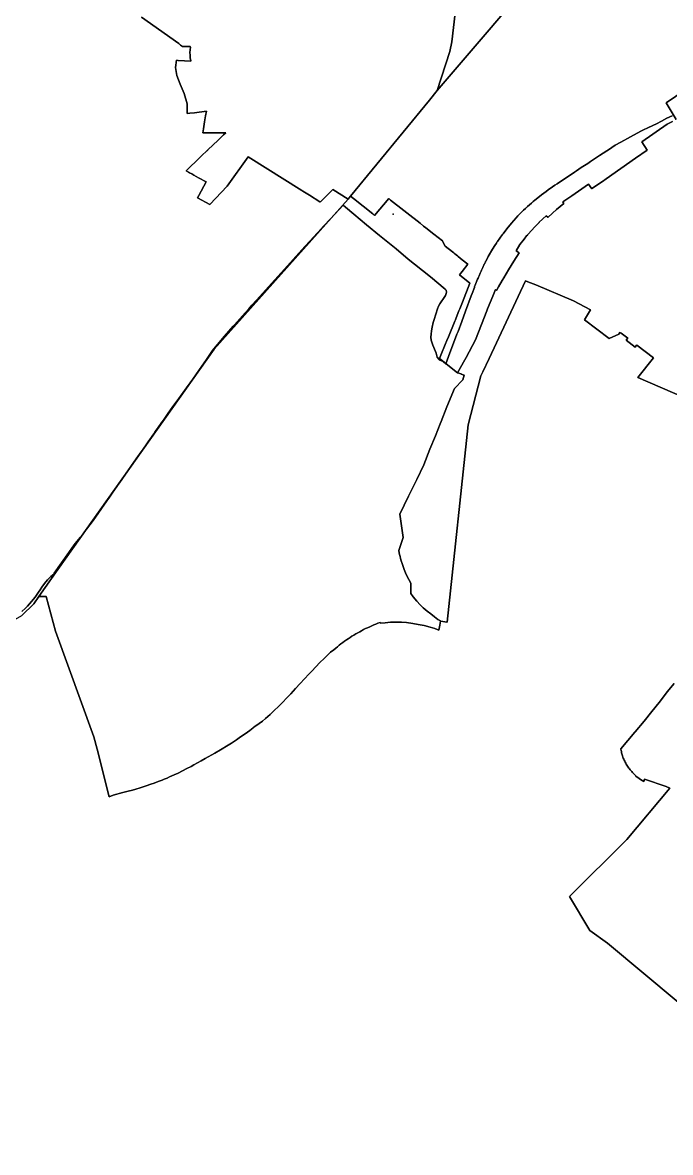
# Model space of a CAD drawing. Header units: inches. Extents: x 11258954 to 11313122, y 3645444 to 3695200.
# Drawn here: x 11283405 to 11289687, y 3655818 to 3666775 of the extents above; entities that cross this region are included whole.
import ezdxf

# ---------------------------------------------------------------- set-up
doc = ezdxf.new("R2010")
doc.units = ezdxf.units.IN
doc.header["$MEASUREMENT"] = 0
for name, color, linetype in [('SchoolBoardDistrict', 253, 'Continuous'), ('SchoolLocation_Other', 252, 'Continuous'), ('SchoolZone_Elementary', 251, 'Continuous'), ('SchoolZone_High', 63, 'Continuous'), ('SchoolZone_Middle', 154, 'Continuous')]:
    doc.layers.add(name, color=color, linetype=linetype)

msp = doc.modelspace()

# ---------------------------------------------------------------- linework, layer by layer
at = {"layer": 'SchoolBoardDistrict'}
for points in [[(11283397.3775, 3661064.721), (11283432.04, 3661096.639), (11283452.08, 3661117.028), (11283471.048, 3661138.4175), (11283490.016, 3661159.807), (11283525.71, 3661204.474), (11283559.067, 3661250.913), (11283574.5335, 3661274.9565), (11283590, 3661299), (11283618.061, 3661335.079), (11283647.739, 3661369.84), (11283678.973, 3661403.211), (11283706.521, 3661425.774), (11283711.696, 3661435.121), (11283781.1965, 3661534.51), (11283797.182, 3661557.3695), (11283820, 3661590), (11283838, 3661614), (11283859, 3661645.25), (11283882, 3661677.75), (11283897, 3661700), (11283904, 3661709.25), (11283916, 3661724.25), (11283931, 3661742.5), (11283966, 3661784), (11283974.5, 3661795.125), (11284022.0035, 3661858.4975), (11284023.43, 3661860.4085), (11284024.8435, 3661862.3255), (11284088, 3661947.9995), (11284222, 3662137.125), (11284240, 3662162.75), (11284273, 3662211), (11284326, 3662286.75), (11284335.5, 3662300.125), (11284345, 3662313.5), (11284455, 3662471.25), (11284485, 3662514), (11284506, 3662544), (11284537, 3662588.75), (11284572.5, 3662638.875), (11284608, 3662689), (11284623, 3662710.75), (11284675.993, 3662786.9755), (11284692, 3662810), (11284713.287, 3662840.0725), (11284755, 3662899), (11284770, 3662920.75), (11284811, 3662978), (11284862, 3663050.75), (11284919.248, 3663130.008), (11284994, 3663233.5), (11285054.524, 3663317.8525), (11285115.0485, 3663402.2055), (11285121, 3663410.5), (11285180.421, 3663498.0615), (11285239.842, 3663585.623), (11285244, 3663591.75), (11285363.875, 3663733.179), (11285447, 3663831.25), (11285459.107, 3663844.6035), (11285563.0585, 3663959.256), (11285600, 3664000), (11285628, 3664034.5), (11285672.923, 3664083.743), (11285732.0195, 3664148.485), (11285735, 3664151.75), (11285790.1425, 3664213.0325), (11285973.511, 3664416.8195), (11286082.5235, 3664537.9705), (11286083.003, 3664538.4975), (11286146.512, 3664608.377), (11286228.3965, 3664698.474), (11286260.8165, 3664734.1455), (11286270, 3664744.25), (11286323.0665, 3664800.457), (11286392.027, 3664873.499), (11286515, 3665003.75), (11286537.237, 3664986.3025), (11286618.2375, 3664918.206), (11286741, 3664815), (11286867.3645, 3664711.4205), (11287028, 3664579.75), (11287143, 3664482.5), (11287205.716, 3664432.2835), (11287360, 3664308.75), (11287504.291, 3664190.272), (11287512.348, 3664179.751), (11287514.812, 3664161.838), (11287512.916, 3664148.19), (11287506.092, 3664130.276), (11287485.714, 3664099.852), (11287463.251, 3664067.911), (11287450.551, 3664047.628), (11287437.566, 3664024.88), (11287427.86, 3664000), (11287411.596, 3663946.213), (11287396.905, 3663895.79), (11287387.617, 3663865.271), (11287383.8085, 3663851.8855), (11287380, 3663838.5), (11287377.854, 3663822.146), (11287371.927, 3663787.323), (11287366, 3663752.5), (11287363, 3663726), (11287367, 3663695.25), (11287382, 3663647.5), (11287408.0025, 3663584.9315), (11287414, 3663570.5), (11287421.8175, 3663544.605), (11287426, 3663530.75), (11287443.723, 3663506.627), (11287444, 3663506.25), (11287482, 3663487.75), (11287509.9515, 3663467.231), (11287549.543, 3663572.0215), (11287565.8, 3663615.05), (11287617.1, 3663753.8), (11287627.382, 3663781.103), (11287662.95, 3663875.55), (11287699.9705, 3663975.571), (11287754.599, 3664123.896), (11287763.1, 3664147.8), (11287785.85, 3664207.2), (11287788.9, 3664214.95), (11287791.95, 3664222.65), (11287795, 3664230.4), (11287798.05, 3664238.1), (11287801.15, 3664245.85), (11287804.2, 3664253.55), (11287807.65, 3664262.1), (11287811.05, 3664270.65), (11287814.5, 3664279.3), (11287816.25, 3664283.575), (11287818, 3664287.85), (11287821.5, 3664296.35), (11287825, 3664304.9), (11287828.35, 3664312.85), (11287831.65, 3664320.7), (11287835.05, 3664328.6), (11287838.45, 3664336.5), (11287841.85, 3664344.4), (11287845.3, 3664352.3), (11287848.35, 3664359.2), (11287851.4, 3664366.15), (11287854.45, 3664373.1), (11287857.55, 3664380.05), (11287860.65, 3664386.95), (11287863.85, 3664393.85), (11287867.4, 3664401.5), (11287871.05, 3664409.1), (11287874.7, 3664416.7), (11287878.45, 3664424.3), (11287882.15, 3664431.85), (11287886, 3664439.4), (11287888.3, 3664443.85), (11287890.6, 3664448.3), (11287892.95, 3664452.7), (11287895.35, 3664457.15), (11287897.65, 3664461.55), (11287900, 3664466), (11287921.15, 3664506.6), (11287962.45, 3664578.7), (11287986.075, 3664615.2225), (11288000, 3664636.75), (11288005.3, 3664644.95), (11288010.6, 3664653.15), (11288054.6, 3664716.1), (11288063.796, 3664728.1955), (11288099.8, 3664775.55), (11288145.45, 3664830.7), (11288192.35, 3664883.3), (11288208.725, 3664900.425), (11288225.1, 3664917.55), (11288262.65, 3664955.35), (11288281.575, 3664972.9), (11288300.5, 3664990.45), (11288339.7, 3665025.35), (11288356.55, 3665039.45), (11288373.4, 3665053.55), (11288416.35, 3665088.6), (11288437.75, 3665105.05), (11288459.15, 3665121.5), (11288480.875, 3665137.2), (11288502.6, 3665152.9), (11288544.85, 3665182.35), (11288566.95, 3665197.725), (11288589.05, 3665213.1), (11288641.15, 3665248.45), (11288695.95, 3665284), (11288757.65, 3665325.6), (11288775.563, 3665337.505), (11288822.35, 3665368.6), (11288885.55, 3665410.3), (11288913.125, 3665428.6), (11288940.7, 3665446.9), (11288999.45, 3665485.65), (11289069.1, 3665531.65), (11289085.766, 3665542.6855), (11289150.5, 3665585.55), (11289207.373, 3665615.3065), (11289300.8, 3665667.75), (11289401.2365, 3665721.575), (11289420.8385, 3665731.174), (11289474.65, 3665757.525), (11289551, 3665793.05), (11289600.975, 3665820.725), (11289654.175, 3665847.175), (11289704.125, 3665872.1)], [(11289704.125, 3665872.1), (11289654.175, 3665847.175), (11289600.975, 3665820.725), (11289551, 3665793.05), (11289474.65, 3665757.525), (11289420.8385, 3665731.174), (11289401.2365, 3665721.575), (11289300.8, 3665667.75), (11289207.373, 3665615.3065), (11289150.5, 3665585.55), (11289085.766, 3665542.6855), (11289069.1, 3665531.65), (11288999.45, 3665485.65), (11288940.7, 3665446.9), (11288913.125, 3665428.6), (11288885.55, 3665410.3), (11288822.35, 3665368.6), (11288775.563, 3665337.505), (11288757.65, 3665325.6), (11288695.95, 3665284), (11288641.15, 3665248.45), (11288589.05, 3665213.1), (11288566.95, 3665197.725), (11288544.85, 3665182.35), (11288502.6, 3665152.9), (11288480.875, 3665137.2), (11288459.15, 3665121.5), (11288437.75, 3665105.05), (11288416.35, 3665088.6), (11288373.4, 3665053.55), (11288356.55, 3665039.45), (11288339.7, 3665025.35), (11288300.5, 3664990.45), (11288281.575, 3664972.9), (11288262.65, 3664955.35), (11288225.1, 3664917.55), (11288208.725, 3664900.425), (11288192.35, 3664883.3), (11288145.45, 3664830.7), (11288099.8, 3664775.55), (11288063.796, 3664728.1955), (11288054.6, 3664716.1), (11288010.6, 3664653.15), (11288005.3, 3664644.95), (11288000, 3664636.75), (11287986.075, 3664615.2225), (11287962.45, 3664578.7), (11287921.15, 3664506.6), (11287900, 3664466), (11287897.65, 3664461.55), (11287895.35, 3664457.15), (11287892.95, 3664452.7), (11287890.6, 3664448.3), (11287888.3, 3664443.85), (11287886, 3664439.4), (11287882.15, 3664431.85), (11287878.45, 3664424.3), (11287874.7, 3664416.7), (11287871.05, 3664409.1), (11287867.4, 3664401.5), (11287863.85, 3664393.85), (11287860.65, 3664386.95), (11287857.55, 3664380.05), (11287854.45, 3664373.1), (11287851.4, 3664366.15), (11287848.35, 3664359.2), (11287845.3, 3664352.3), (11287841.85, 3664344.4), (11287838.45, 3664336.5), (11287835.05, 3664328.6), (11287831.65, 3664320.7), (11287828.35, 3664312.85), (11287825, 3664304.9), (11287821.5, 3664296.35), (11287818, 3664287.85), (11287816.25, 3664283.575), (11287814.5, 3664279.3), (11287811.05, 3664270.65), (11287807.65, 3664262.1), (11287804.2, 3664253.55), (11287801.15, 3664245.85), (11287798.05, 3664238.1), (11287795, 3664230.4), (11287791.95, 3664222.65), (11287788.9, 3664214.95), (11287785.85, 3664207.2), (11287763.1, 3664147.8), (11287754.599, 3664123.896), (11287699.9705, 3663975.571), (11287662.95, 3663875.55), (11287627.382, 3663781.103), (11287617.1, 3663753.8), (11287565.8, 3663615.05), (11287549.543, 3663572.0215), (11287509.9515, 3663467.231), (11287482, 3663487.75), (11287444, 3663506.25), (11287443.723, 3663506.627), (11287426, 3663530.75), (11287421.8175, 3663544.605), (11287414, 3663570.5), (11287408.0025, 3663584.9315), (11287382, 3663647.5), (11287367, 3663695.25), (11287363, 3663726), (11287366, 3663752.5), (11287371.927, 3663787.323), (11287377.854, 3663822.146), (11287380, 3663838.5), (11287383.8085, 3663851.8855), (11287387.617, 3663865.271), (11287396.905, 3663895.79), (11287411.596, 3663946.213), (11287427.86, 3664000), (11287437.566, 3664024.88), (11287450.551, 3664047.628), (11287463.251, 3664067.911), (11287485.714, 3664099.852), (11287506.092, 3664130.276), (11287512.916, 3664148.19), (11287514.812, 3664161.838), (11287512.348, 3664179.751), (11287504.291, 3664190.272), (11287360, 3664308.75), (11287205.716, 3664432.2835), (11287143, 3664482.5), (11287028, 3664579.75), (11286867.3645, 3664711.4205), (11286741, 3664815), (11286618.2375, 3664918.206), (11286537.237, 3664986.3025), (11286515, 3665003.75), (11286392.027, 3664873.499), (11286323.0665, 3664800.457), (11286270, 3664744.25), (11286260.8165, 3664734.1455), (11286228.3965, 3664698.474), (11286146.512, 3664608.377), (11286083.003, 3664538.4975), (11286082.5235, 3664537.9705), (11285973.511, 3664416.8195), (11285790.1425, 3664213.0325), (11285735, 3664151.75), (11285732.0195, 3664148.485), (11285672.923, 3664083.743), (11285628, 3664034.5), (11285600, 3664000), (11285563.0585, 3663959.256), (11285459.107, 3663844.6035), (11285447, 3663831.25), (11285363.875, 3663733.179), (11285244, 3663591.75), (11285239.842, 3663585.623), (11285180.421, 3663498.0615), (11285121, 3663410.5), (11285115.0485, 3663402.2055), (11285054.524, 3663317.8525), (11284994, 3663233.5), (11284919.248, 3663130.008), (11284862, 3663050.75), (11284811, 3662978), (11284770, 3662920.75), (11284755, 3662899), (11284713.287, 3662840.0725), (11284692, 3662810), (11284675.993, 3662786.9755), (11284623, 3662710.75), (11284608, 3662689), (11284572.5, 3662638.875), (11284537, 3662588.75), (11284506, 3662544), (11284485, 3662514), (11284455, 3662471.25), (11284345, 3662313.5), (11284335.5, 3662300.125), (11284326, 3662286.75), (11284273, 3662211), (11284240, 3662162.75), (11284222, 3662137.125), (11284088, 3661947.9995), (11284024.8435, 3661862.3255), (11284023.43, 3661860.4085), (11284022.0035, 3661858.4975), (11283974.5, 3661795.125), (11283966, 3661784), (11283931, 3661742.5), (11283916, 3661724.25), (11283904, 3661709.25), (11283897, 3661700), (11283882, 3661677.75), (11283859, 3661645.25), (11283838, 3661614), (11283820, 3661590), (11283797.182, 3661557.3695), (11283781.1965, 3661534.51), (11283711.696, 3661435.121), (11283706.521, 3661425.774), (11283678.973, 3661403.211), (11283647.739, 3661369.84), (11283618.061, 3661335.079), (11283590, 3661299), (11283574.5335, 3661274.9565), (11283559.067, 3661250.913), (11283525.71, 3661204.474), (11283490.016, 3661159.807), (11283471.048, 3661138.4175), (11283452.08, 3661117.028), (11283432.04, 3661096.639), (11283397.3775, 3661064.721)]]:
    msp.add_lwpolyline(points, dxfattribs=at)
at = {"layer": 'SchoolLocation_Other'}
msp.add_point((11286997.557, 3664917.099), dxfattribs=at)
at = {"layer": 'SchoolZone_Elementary'}
for points in [[(11281922.42, 3655658.645, 0), (11282000, 3655840.8125, 0), (11282069.719, 3656003.8125, 0), (11282094.2345, 3656140.3125, 0), (11281198.013, 3656381.0965, 0), (11278502.439, 3657779.685, 0), (11278503.7765, 3657780.6105, 0), (11279547.531, 3658502.75, 0), (11280128.285, 3658904.827, 0), (11281550.626, 3660183.0735, 0), (11282331.0265, 3660474.9615, 0), (11282744.09, 3660636.529, 0), (11283269.341, 3660949.9655, 0), (11283397.98, 3661026.729, 0), (11283513.8205, 3661137.9975, 0), (11283563.004, 3661208.397, 0), (11283747.0265, 3661471.8015, 0), (11285261.3385, 3663607.995, 0), (11286560.943, 3665063.795, 0), (11286567.5945, 3665071.246, 0), (11286583.8325, 3665091.04, 0), (11287349.5475, 3666024.4535, 0), (11287425.127, 3666116.5855, 0), (11290674.8555, 3669912.7135, 0)], [(11290674.8555, 3669912.7135, 0), (11287425.127, 3666116.5855, 0), (11287547.6915, 3666496.3675, 0), (11287565.9825, 3666590.107, 0), (11287649.8145, 3667287.4375, 0)], [(11287649.8145, 3667287.4375, 0), (11287565.9825, 3666590.107, 0), (11287547.6915, 3666496.3675, 0), (11287425.127, 3666116.5855, 0), (11287349.5475, 3666024.4535, 0), (11286583.8325, 3665091.04, 0), (11286567.5945, 3665071.246, 0), (11286560.943, 3665063.795, 0), (11285261.3385, 3663607.995, 0), (11283747.0265, 3661471.8015, 0), (11283563.004, 3661208.397, 0), (11283513.8205, 3661137.9975, 0), (11283397.98, 3661026.729, 0)], [(11289927.441, 3666188.419, 0), (11289645.762, 3665996.5855, 0), (11289744, 3665834.25, 0)], [(11289744, 3665834.25, 0), (11289645.762, 3665996.5855, 0), (11289927.441, 3666188.419, 0)], [(11289707, 3665815.5, 0), (11289655, 3665789.75, 0), (11289410, 3665620, 0), (11289410.0795, 3665619.8765, 0), (11289463, 3665538, 0), (11289350, 3665459, 0), (11289065, 3665260.5, 0), (11289029, 3665235.5, 0), (11288924.4825, 3665165.0755, 0), (11288924.149, 3665164.8505, 0), (11288924, 3665164.75, 0), (11288893.24, 3665206.9205, 0), (11288893.074, 3665207.1485, 0), (11288893, 3665207.25, 0), (11288732, 3665096.5, 0), (11288643, 3665036.5, 0), (11288643.0935, 3665036.368, 0), (11288654, 3665021, 0), (11288653.36, 3665020.4585, 0), (11288584, 3664961.75, 0), (11288500.323, 3664888.782, 0), (11288500.0995, 3664888.587, 0), (11288500, 3664888.5, 0), (11288481.4135, 3664901.706, 0), (11288481.1275, 3664901.9095, 0), (11288481, 3664902, 0), (11288415, 3664838.5, 0), (11288414.699, 3664838.1875, 0), (11288375, 3664797, 0), (11288337, 3664755, 0), (11288312, 3664727.75, 0), (11288301, 3664715.5, 0), (11288300.53, 3664715.045, 0), (11288293, 3664707.75, 0), (11288292.9465, 3664707.6795, 0), (11288268, 3664674.75, 0), (11288228, 3664622.5, 0), (11288192, 3664560.5, 0), (11288219, 3664541, 0), (11288169, 3664460.5, 0), (11288117, 3664376.75, 0), (11288072, 3664300.5, 0), (11288056, 3664273.5, 0), (11288020, 3664212, 0), (11288000.2635, 3664178.6945, 0), (11288000.0815, 3664178.387, 0), (11288000, 3664178.25, 0), (11287999.8455, 3664178.401, 0), (11287990.5165, 3664187.4965, 0), (11287990.1595, 3664187.8445, 0), (11287990, 3664188, 0), (11287989.6575, 3664187.1505, 0), (11287964, 3664123.5, 0), (11287913.425, 3664000, 0), (11287905.625, 3663980.9375, 0), (11287854.5, 3663847.4375, 0), (11287797.75, 3663699.6875, 0), (11287705.125, 3663528.6875, 0), (11287692.25, 3663505.375, 0), (11287621.875, 3663378.0625, 0), (11287657.125, 3663367.6875, 0), (11287658.125, 3663367.25, 0), (11287686.875, 3663354.875, 0), (11287675.125, 3663310.875, 0), (11287592.375, 3663226.25, 0), (11287520.125, 3663048.25, 0), (11287463.25, 3662908.0625, 0), (11287453.875, 3662884.875, 0), (11287409.25, 3662769.25, 0), (11287355.125, 3662637.875, 0), (11287295.5, 3662485.875, 0), (11287227.5, 3662343.0625, 0), (11287148.25, 3662181.0625, 0), (11287064.5, 3662006.625, 0), (11287095.875, 3661782.875, 0), (11287052.5, 3661656.0625, 0), (11287061.125, 3661613.0625, 0), (11287061.875, 3661609.75, 0), (11287072.875, 3661564.25, 0), (11287088.125, 3661518.625, 0), (11287106.25, 3661472.25, 0), (11287125.875, 3661423.625, 0), (11287151.875, 3661374.0625, 0), (11287169.5, 3661337.4375, 0), (11287170.5, 3661238.8125, 0), (11287193.5, 3661207.0625, 0), (11287227.75, 3661164.4375, 0), (11287259.875, 3661129.4375, 0), (11287290.25, 3661100.4375, 0), (11287328.125, 3661066.8125, 0), (11287363.25, 3661040.4375, 0), (11287399.875, 3661012.0625, 0), (11287432.25, 3660987.625, 0), (11287456.75, 3660972.0625, 0), (11287459.25, 3660970.625, 0), (11287520.356, 3660960.143, 0), (11287520.8805, 3660960.053, 0), (11287520.8845, 3660960.0905, 0), (11287520.8935, 3660960.1745, 0), (11287727.526, 3662873.3215, 0), (11287849.4635, 3663348.878, 0), (11287867.7075, 3663387.666, 0), (11287928.7195, 3663517.3825, 0), (11287928.7225, 3663517.389, 0), (11288282.5935, 3664269.7475, 0), (11288282.926, 3664270.454, 0), (11288283.1125, 3664270.379, 0), (11288283.5305, 3664270.2105, 0), (11288305.669, 3664261.291, 0), (11288381.4425, 3664230.763, 0), (11288747.436, 3664077.4685, 0), (11288911.909, 3663989.9965, 0), (11288853.206, 3663893.447, 0), (11289094.0205, 3663712.4975, 0), (11289094.16, 3663712.5595, 0), (11289094.473, 3663712.698, 0), (11289187.2475, 3663753.841, 0), (11289187.6065, 3663754, 0), (11289195.7495, 3663768.912, 0), (11289196.1325, 3663769.6135, 0), (11289196.309, 3663769.53, 0), (11289196.704, 3663769.3425, 0), (11289209.014, 3663763.494, 0), (11289272.8355, 3663715.1905, 0), (11289257.7485, 3663695.2565, 0), (11289345.3665, 3663628.9425, 0), (11289345.459, 3663628.8725, 0), (11289345.54, 3663628.9795, 0), (11289345.721, 3663629.219, 0), (11289360.04, 3663648.1375, 0), (11289360.5465, 3663648.8065, 0), (11289360.6875, 3663648.6995, 0), (11289361.004, 3663648.46, 0), (11289523.5605, 3663525.429, 0), (11289370.0035, 3663332.434, 0), (11290042.8975, 3663041.2465, 0)], [(11290042.8975, 3663041.2465, 0), (11289370.0035, 3663332.434, 0), (11289523.5605, 3663525.429, 0), (11289361.004, 3663648.46, 0), (11289360.6875, 3663648.6995, 0), (11289360.5465, 3663648.8065, 0), (11289360.04, 3663648.1375, 0), (11289345.721, 3663629.219, 0), (11289345.54, 3663628.9795, 0), (11289345.459, 3663628.8725, 0), (11289345.3665, 3663628.9425, 0), (11289257.7485, 3663695.2565, 0), (11289272.8355, 3663715.1905, 0), (11289209.014, 3663763.494, 0), (11289196.704, 3663769.3425, 0), (11289196.309, 3663769.53, 0), (11289196.1325, 3663769.6135, 0), (11289195.7495, 3663768.912, 0), (11289187.6065, 3663754, 0), (11289187.2475, 3663753.841, 0), (11289094.473, 3663712.698, 0), (11289094.16, 3663712.5595, 0), (11289094.0205, 3663712.4975, 0), (11288853.206, 3663893.447, 0), (11288911.909, 3663989.9965, 0), (11288747.436, 3664077.4685, 0), (11288381.4425, 3664230.763, 0), (11288305.669, 3664261.291, 0), (11288283.5305, 3664270.2105, 0), (11288283.1125, 3664270.379, 0), (11288282.926, 3664270.454, 0), (11288282.5935, 3664269.7475, 0), (11287928.7225, 3663517.389, 0), (11287928.7195, 3663517.3825, 0), (11287867.7075, 3663387.666, 0), (11287849.4635, 3663348.878, 0), (11287727.526, 3662873.3215, 0), (11287520.8935, 3660960.1745, 0), (11287520.8845, 3660960.0905, 0), (11287520.8805, 3660960.053, 0), (11287520.356, 3660960.143, 0), (11287459.25, 3660970.625, 0), (11287456.75, 3660972.0625, 0), (11287432.25, 3660987.625, 0), (11287399.875, 3661012.0625, 0), (11287363.25, 3661040.4375, 0), (11287328.125, 3661066.8125, 0), (11287290.25, 3661100.4375, 0), (11287259.875, 3661129.4375, 0), (11287227.75, 3661164.4375, 0), (11287193.5, 3661207.0625, 0), (11287170.5, 3661238.8125, 0), (11287169.5, 3661337.4375, 0), (11287151.875, 3661374.0625, 0), (11287125.875, 3661423.625, 0), (11287106.25, 3661472.25, 0), (11287088.125, 3661518.625, 0), (11287072.875, 3661564.25, 0), (11287061.875, 3661609.75, 0), (11287061.125, 3661613.0625, 0), (11287052.5, 3661656.0625, 0), (11287095.875, 3661782.875, 0), (11287064.5, 3662006.625, 0), (11287148.25, 3662181.0625, 0), (11287227.5, 3662343.0625, 0), (11287295.5, 3662485.875, 0), (11287355.125, 3662637.875, 0), (11287409.25, 3662769.25, 0), (11287453.875, 3662884.875, 0), (11287463.25, 3662908.0625, 0), (11287520.125, 3663048.25, 0), (11287592.375, 3663226.25, 0), (11287675.125, 3663310.875, 0), (11287686.875, 3663354.875, 0), (11287658.125, 3663367.25, 0), (11287657.125, 3663367.6875, 0), (11287621.875, 3663378.0625, 0), (11287692.25, 3663505.375, 0), (11287705.125, 3663528.6875, 0), (11287797.75, 3663699.6875, 0), (11287854.5, 3663847.4375, 0), (11287905.625, 3663980.9375, 0), (11287913.425, 3664000, 0), (11287964, 3664123.5, 0), (11287989.6575, 3664187.1505, 0), (11287990, 3664188, 0), (11287990.1595, 3664187.8445, 0), (11287990.5165, 3664187.4965, 0), (11287999.8455, 3664178.401, 0), (11288000, 3664178.25, 0), (11288000.0815, 3664178.387, 0), (11288000.2635, 3664178.6945, 0), (11288020, 3664212, 0), (11288056, 3664273.5, 0), (11288072, 3664300.5, 0), (11288117, 3664376.75, 0), (11288169, 3664460.5, 0), (11288219, 3664541, 0), (11288192, 3664560.5, 0), (11288228, 3664622.5, 0), (11288268, 3664674.75, 0), (11288292.9465, 3664707.6795, 0), (11288293, 3664707.75, 0), (11288300.53, 3664715.045, 0), (11288301, 3664715.5, 0), (11288312, 3664727.75, 0), (11288337, 3664755, 0), (11288375, 3664797, 0), (11288414.699, 3664838.1875, 0), (11288415, 3664838.5, 0), (11288481, 3664902, 0), (11288481.1275, 3664901.9095, 0), (11288481.4135, 3664901.706, 0), (11288500, 3664888.5, 0), (11288500.0995, 3664888.587, 0), (11288500.323, 3664888.782, 0), (11288584, 3664961.75, 0), (11288653.36, 3665020.4585, 0), (11288654, 3665021, 0), (11288643.0935, 3665036.368, 0), (11288643, 3665036.5, 0), (11288732, 3665096.5, 0), (11288893, 3665207.25, 0), (11288893.074, 3665207.1485, 0), (11288893.24, 3665206.9205, 0), (11288924, 3665164.75, 0), (11288924.149, 3665164.8505, 0), (11288924.4825, 3665165.0755, 0), (11289029, 3665235.5, 0), (11289065, 3665260.5, 0), (11289350, 3665459, 0), (11289463, 3665538, 0), (11289410.0795, 3665619.8765, 0), (11289410, 3665620, 0), (11289655, 3665789.75, 0), (11289707, 3665815.5, 0)], [(11289725.3125, 3660364.8125, 0), (11289656.469, 3660284.9375, 0), (11289581.0315, 3660184.5, 0), (11289579, 3660182.0625, 0), (11289507.5625, 3660094.8125, 0), (11289433.5, 3660000, 0), (11289345.5315, 3659896.6875, 0), (11289343.0315, 3659894.125, 0), (11289207, 3659732.5, 0), (11289207.719, 3659727.5, 0), (11289209.5625, 3659716.5625, 0), (11289211.719, 3659705.6875, 0), (11289214.1565, 3659694.875, 0), (11289216.875, 3659684.125, 0), (11289219.9065, 3659673.4375, 0), (11289223.219, 3659662.875, 0), (11289226.8125, 3659652.375, 0), (11289230.6875, 3659642, 0), (11289234.844, 3659631.75, 0), (11289239.2815, 3659621.625, 0), (11289243.969, 3659611.625, 0), (11289248.9375, 3659601.75, 0), (11289254.1565, 3659592, 0), (11289259.6565, 3659582.375, 0), (11289265.4065, 3659572.9375, 0), (11289271.4065, 3659563.625, 0), (11289277.6565, 3659554.5, 0), (11289284.1565, 3659545.5625, 0), (11289290.9065, 3659536.75, 0), (11289297.875, 3659528.125, 0), (11289305.094, 3659519.6875, 0), (11289312.5315, 3659511.5, 0), (11289320.1875, 3659503.5, 0), (11289351.594, 3659469.125, 0), (11289352.375, 3659468.25, 0), (11289383.7815, 3659444.0625, 0), (11289418, 3659422.4375, 0), (11289419.8125, 3659421.5, 0), (11289429.9285, 3659416.411, 0), (11289430.275, 3659416.2365, 0), (11289436.9785, 3659436.789, 0), (11289437.2145, 3659437.512, 0), (11289646.8805, 3659365.907, 0), (11289680.32, 3659351.7685, 0), (11289263.939, 3658852.43, 0), (11289263.356, 3658851.8505, 0), (11288709.1235, 3658300.6615, 0), (11288907.272, 3657971.431, 0), (11289077.9845, 3657846.445, 0), (11290096.163, 3656995.9305, 0)], [(11290096.163, 3656995.9305, 0), (11289077.9845, 3657846.445, 0), (11288907.272, 3657971.431, 0), (11288709.1235, 3658300.6615, 0), (11289263.356, 3658851.8505, 0), (11289263.939, 3658852.43, 0), (11289680.32, 3659351.7685, 0), (11289646.8805, 3659365.907, 0), (11289437.2145, 3659437.512, 0), (11289436.9785, 3659436.789, 0), (11289430.275, 3659416.2365, 0), (11289429.9285, 3659416.411, 0), (11289419.8125, 3659421.5, 0), (11289418, 3659422.4375, 0), (11289383.7815, 3659444.0625, 0), (11289352.375, 3659468.25, 0), (11289351.594, 3659469.125, 0), (11289320.1875, 3659503.5, 0), (11289312.5315, 3659511.5, 0), (11289305.094, 3659519.6875, 0), (11289297.875, 3659528.125, 0), (11289290.9065, 3659536.75, 0), (11289284.1565, 3659545.5625, 0), (11289277.6565, 3659554.5, 0), (11289271.4065, 3659563.625, 0), (11289265.4065, 3659572.9375, 0), (11289259.6565, 3659582.375, 0), (11289254.1565, 3659592, 0), (11289248.9375, 3659601.75, 0), (11289243.969, 3659611.625, 0), (11289239.2815, 3659621.625, 0), (11289234.844, 3659631.75, 0), (11289230.6875, 3659642, 0), (11289226.8125, 3659652.375, 0), (11289223.219, 3659662.875, 0), (11289219.9065, 3659673.4375, 0), (11289216.875, 3659684.125, 0), (11289214.1565, 3659694.875, 0), (11289211.719, 3659705.6875, 0), (11289209.5625, 3659716.5625, 0), (11289207.719, 3659727.5, 0), (11289207, 3659732.5, 0), (11289343.0315, 3659894.125, 0), (11289345.5315, 3659896.6875, 0), (11289433.5, 3660000, 0), (11289507.5625, 3660094.8125, 0), (11289579, 3660182.0625, 0), (11289581.0315, 3660184.5, 0), (11289656.469, 3660284.9375, 0), (11289725.3125, 3660364.8125, 0)]]:
    msp.add_polyline3d(points, dxfattribs=at)
at = {"layer": 'SchoolZone_High'}
for points in [[(11289707, 3665815.5, 0), (11289655, 3665789.75, 0), (11289410, 3665620, 0), (11289410.0795, 3665619.8765, 0), (11289463, 3665538, 0), (11289350, 3665459, 0), (11289065, 3665260.5, 0), (11289029, 3665235.5, 0), (11288924.4825, 3665165.0755, 0), (11288924.149, 3665164.8505, 0), (11288924, 3665164.75, 0), (11288893.24, 3665206.9205, 0), (11288893.074, 3665207.1485, 0), (11288893, 3665207.25, 0), (11288732, 3665096.5, 0), (11288643, 3665036.5, 0), (11288643.0935, 3665036.368, 0), (11288654, 3665021, 0), (11288653.36, 3665020.4585, 0), (11288584, 3664961.75, 0), (11288500.323, 3664888.782, 0), (11288500.0995, 3664888.587, 0), (11288500, 3664888.5, 0), (11288481.4135, 3664901.706, 0), (11288481.1275, 3664901.9095, 0), (11288481, 3664902, 0), (11288415, 3664838.5, 0), (11288414.699, 3664838.1875, 0), (11288375, 3664797, 0), (11288337, 3664755, 0), (11288312, 3664727.75, 0), (11288301, 3664715.5, 0), (11288300.53, 3664715.045, 0), (11288293, 3664707.75, 0), (11288292.9465, 3664707.6795, 0), (11288268, 3664674.75, 0), (11288228, 3664622.5, 0), (11288192, 3664560.5, 0), (11288219, 3664541, 0), (11288169, 3664460.5, 0), (11288117, 3664376.75, 0), (11288072, 3664300.5, 0), (11288056, 3664273.5, 0), (11288020, 3664212, 0), (11288000.2635, 3664178.6945, 0), (11288000.0815, 3664178.387, 0), (11288000, 3664178.25, 0), (11287999.8455, 3664178.401, 0), (11287990.5165, 3664187.4965, 0), (11287990.1595, 3664187.8445, 0), (11287990, 3664188, 0), (11287989.6575, 3664187.1505, 0), (11287964, 3664123.5, 0), (11287913.425, 3664000, 0), (11287905.625, 3663980.9375, 0), (11287854.5, 3663847.4375, 0), (11287797.75, 3663699.6875, 0), (11287705.125, 3663528.6875, 0), (11287692.25, 3663505.375, 0), (11287621.875, 3663378.0625, 0), (11287621.689, 3663378.2105, 0), (11287447.875, 3663516.6875, 0), (11287468.8125, 3663567.125, 0), (11287526.5315, 3663710, 0), (11287527.75, 3663713.0625, 0), (11287553.9375, 3663775.3125, 0), (11287577.1565, 3663832.1875, 0), (11287597.1, 3663878.902, 0), (11287602.3925, 3663893.761, 0), (11287609.731, 3663913.6645, 0), (11287636.096, 3663979.609, 0), (11287644.3855, 3664000, 0), (11287670.197, 3664064.9035, 0), (11287743, 3664247, 0), (11287642, 3664328.5, 0), (11287667, 3664361.75, 0), (11287722, 3664432.75, 0), (11287668, 3664475.75, 0), (11287628, 3664508, 0), (11287621, 3664513.75, 0), (11287598, 3664532, 0), (11287586, 3664542.25, 0), (11287574, 3664551.5, 0), (11287504, 3664607.75, 0), (11287476, 3664656.25, 0), (11287477, 3664658, 0), (11287392, 3664725, 0), (11287316, 3664784, 0), (11287294, 3664801.5, 0), (11287260, 3664828.75, 0), (11286974, 3665053.75, 0), (11286955.156, 3665068.3705, 0), (11286817.575, 3664906.0955, 0), (11286801, 3664922, 0), (11286613, 3665070.75, 0), (11286583.8325, 3665091.04, 0), (11286567.5945, 3665071.246, 0), (11286560.943, 3665063.795, 0), (11286414.2395, 3665155.3875, 0), (11286291.3575, 3665033.0935, 0), (11286288.0355, 3665036.6175, 0), (11286186.136, 3665100.9445, 0), (11286123.143, 3665140.7105, 0), (11286114.394, 3665146.2335, 0), (11285593.4575, 3665472.882, 0), (11285388.262, 3665187.725, 0), (11285221.8715, 3665010.163, 0), (11285100.1655, 3665076.014, 0), (11285113, 3665099.25, 0), (11285186, 3665229.5, 0), (11285112, 3665271, 0), (11285066, 3665296, 0), (11285046, 3665307.5, 0), (11285024, 3665319.5, 0), (11285013, 3665325.5, 0), (11284991, 3665337.75, 0), (11285001, 3665347.75, 0), (11285018, 3665363.5, 0), (11285036, 3665381.5, 0), (11285080, 3665423.5, 0), (11285093, 3665436.5, 0), (11285106, 3665449.5, 0), (11285140, 3665481.75, 0), (11285196, 3665536.25, 0), (11285197, 3665536.5, 0), (11285200, 3665540, 0), (11285254, 3665590.75, 0), (11285298, 3665632.75, 0), (11285353, 3665685.25, 0), (11285375, 3665706.75, 0), (11285154, 3665706.75, 0), (11285160, 3665744.25, 0), (11285170, 3665812, 0), (11285180, 3665871, 0), (11285187, 3665915.25, 0), (11285072, 3665901.75, 0), (11285028, 3665896.5, 0), (11285001.819, 3665895.1515, 0), (11284999.2275, 3665986.507, 0), (11284970.071, 3666086.2855, 0), (11284931.4845, 3666179.514, 0), (11284902.0405, 3666263.8135, 0), (11284887.1385, 3666339.619, 0), (11284897.2435, 3666410.0465, 0), (11284913.5575, 3666407.8105, 0), (11284914, 3666407.75, 0), (11285036, 3666401.5, 0), (11285035, 3666404, 0), (11285031, 3666433.5, 0), (11285029, 3666460.5, 0), (11285028, 3666486.75, 0), (11285029, 3666512.5, 0), (11285032, 3666537.5, 0), (11285030.975, 3666545.0075, 0), (11284955.493, 3666542.7395, 0), (11284953.9905, 3666544.0025, 0), (11284937.7145, 3666557.6795, 0), (11284920.252, 3666572.353, 0), (11284558.073, 3666828.7005, 0)], [(11284558.073, 3666828.7005, 0), (11284920.252, 3666572.353, 0), (11284937.7145, 3666557.6795, 0), (11284953.9905, 3666544.0025, 0), (11284955.493, 3666542.7395, 0), (11285030.975, 3666545.0075, 0), (11285032, 3666537.5, 0), (11285029, 3666512.5, 0), (11285028, 3666486.75, 0), (11285029, 3666460.5, 0), (11285031, 3666433.5, 0), (11285035, 3666404, 0), (11285036, 3666401.5, 0), (11284914, 3666407.75, 0), (11284913.5575, 3666407.8105, 0), (11284897.2435, 3666410.0465, 0), (11284887.1385, 3666339.619, 0), (11284902.0405, 3666263.8135, 0), (11284931.4845, 3666179.514, 0), (11284970.071, 3666086.2855, 0), (11284999.2275, 3665986.507, 0), (11285001.819, 3665895.1515, 0), (11285028, 3665896.5, 0), (11285072, 3665901.75, 0), (11285187, 3665915.25, 0), (11285180, 3665871, 0), (11285170, 3665812, 0), (11285160, 3665744.25, 0), (11285154, 3665706.75, 0), (11285375, 3665706.75, 0), (11285353, 3665685.25, 0), (11285298, 3665632.75, 0), (11285254, 3665590.75, 0), (11285200, 3665540, 0), (11285197, 3665536.5, 0), (11285196, 3665536.25, 0), (11285140, 3665481.75, 0), (11285106, 3665449.5, 0), (11285093, 3665436.5, 0), (11285080, 3665423.5, 0), (11285036, 3665381.5, 0), (11285018, 3665363.5, 0), (11285001, 3665347.75, 0), (11284991, 3665337.75, 0), (11285013, 3665325.5, 0), (11285024, 3665319.5, 0), (11285046, 3665307.5, 0), (11285066, 3665296, 0), (11285112, 3665271, 0), (11285186, 3665229.5, 0), (11285113, 3665099.25, 0), (11285100.1655, 3665076.014, 0), (11285221.8715, 3665010.163, 0), (11285388.262, 3665187.725, 0), (11285593.4575, 3665472.882, 0), (11286114.394, 3665146.2335, 0), (11286123.143, 3665140.7105, 0), (11286186.136, 3665100.9445, 0), (11286288.0355, 3665036.6175, 0), (11286291.3575, 3665033.0935, 0), (11286414.2395, 3665155.3875, 0), (11286560.943, 3665063.795, 0), (11286567.5945, 3665071.246, 0), (11286583.8325, 3665091.04, 0), (11286613, 3665070.75, 0), (11286801, 3664922, 0), (11286817.575, 3664906.0955, 0), (11286955.156, 3665068.3705, 0), (11286974, 3665053.75, 0), (11287260, 3664828.75, 0), (11287294, 3664801.5, 0), (11287316, 3664784, 0), (11287392, 3664725, 0), (11287477, 3664658, 0), (11287476, 3664656.25, 0), (11287504, 3664607.75, 0), (11287574, 3664551.5, 0), (11287586, 3664542.25, 0), (11287598, 3664532, 0), (11287621, 3664513.75, 0), (11287628, 3664508, 0), (11287668, 3664475.75, 0), (11287722, 3664432.75, 0), (11287667, 3664361.75, 0), (11287642, 3664328.5, 0), (11287743, 3664247, 0), (11287670.197, 3664064.9035, 0), (11287644.3855, 3664000, 0), (11287636.096, 3663979.609, 0), (11287609.731, 3663913.6645, 0), (11287602.3925, 3663893.761, 0), (11287597.1, 3663878.902, 0), (11287577.1565, 3663832.1875, 0), (11287553.9375, 3663775.3125, 0), (11287527.75, 3663713.0625, 0), (11287526.5315, 3663710, 0), (11287468.8125, 3663567.125, 0), (11287447.875, 3663516.6875, 0), (11287621.689, 3663378.2105, 0), (11287621.875, 3663378.0625, 0), (11287692.25, 3663505.375, 0), (11287705.125, 3663528.6875, 0), (11287797.75, 3663699.6875, 0), (11287854.5, 3663847.4375, 0), (11287905.625, 3663980.9375, 0), (11287913.425, 3664000, 0), (11287964, 3664123.5, 0), (11287989.6575, 3664187.1505, 0), (11287990, 3664188, 0), (11287990.1595, 3664187.8445, 0), (11287990.5165, 3664187.4965, 0), (11287999.8455, 3664178.401, 0), (11288000, 3664178.25, 0), (11288000.0815, 3664178.387, 0), (11288000.2635, 3664178.6945, 0), (11288020, 3664212, 0), (11288056, 3664273.5, 0), (11288072, 3664300.5, 0), (11288117, 3664376.75, 0), (11288169, 3664460.5, 0), (11288219, 3664541, 0), (11288192, 3664560.5, 0), (11288228, 3664622.5, 0), (11288268, 3664674.75, 0), (11288292.9465, 3664707.6795, 0), (11288293, 3664707.75, 0), (11288300.53, 3664715.045, 0), (11288301, 3664715.5, 0), (11288312, 3664727.75, 0), (11288337, 3664755, 0), (11288375, 3664797, 0), (11288414.699, 3664838.1875, 0), (11288415, 3664838.5, 0), (11288481, 3664902, 0), (11288481.1275, 3664901.9095, 0), (11288481.4135, 3664901.706, 0), (11288500, 3664888.5, 0), (11288500.0995, 3664888.587, 0), (11288500.323, 3664888.782, 0), (11288584, 3664961.75, 0), (11288653.36, 3665020.4585, 0), (11288654, 3665021, 0), (11288643.0935, 3665036.368, 0), (11288643, 3665036.5, 0), (11288732, 3665096.5, 0), (11288893, 3665207.25, 0), (11288893.074, 3665207.1485, 0), (11288893.24, 3665206.9205, 0), (11288924, 3665164.75, 0), (11288924.149, 3665164.8505, 0), (11288924.4825, 3665165.0755, 0), (11289029, 3665235.5, 0), (11289065, 3665260.5, 0), (11289350, 3665459, 0), (11289463, 3665538, 0), (11289410.0795, 3665619.8765, 0), (11289410, 3665620, 0), (11289655, 3665789.75, 0), (11289707, 3665815.5, 0)]]:
    msp.add_polyline3d(points, dxfattribs=at)
at = {"layer": 'SchoolZone_Middle'}
for points in [[(11289707, 3665815.5, 0), (11289655, 3665789.75, 0), (11289410, 3665620, 0), (11289410.0795, 3665619.8765, 0), (11289463, 3665538, 0), (11289350, 3665459, 0), (11289065, 3665260.5, 0), (11289029, 3665235.5, 0), (11288924.4825, 3665165.0755, 0), (11288924.149, 3665164.8505, 0), (11288924, 3665164.75, 0), (11288893.24, 3665206.9205, 0), (11288893.074, 3665207.1485, 0), (11288893, 3665207.25, 0), (11288732, 3665096.5, 0), (11288643, 3665036.5, 0), (11288643.0935, 3665036.368, 0), (11288654, 3665021, 0), (11288653.36, 3665020.4585, 0), (11288584, 3664961.75, 0), (11288500.323, 3664888.782, 0), (11288500.0995, 3664888.587, 0), (11288500, 3664888.5, 0), (11288481.4135, 3664901.706, 0), (11288481.1275, 3664901.9095, 0), (11288481, 3664902, 0), (11288415, 3664838.5, 0), (11288414.699, 3664838.1875, 0), (11288375, 3664797, 0), (11288337, 3664755, 0), (11288312, 3664727.75, 0), (11288301, 3664715.5, 0), (11288300.53, 3664715.045, 0), (11288293, 3664707.75, 0), (11288292.9465, 3664707.6795, 0), (11288268, 3664674.75, 0), (11288228, 3664622.5, 0), (11288192, 3664560.5, 0), (11288219, 3664541, 0), (11288169, 3664460.5, 0), (11288117, 3664376.75, 0), (11288072, 3664300.5, 0), (11288056, 3664273.5, 0), (11288020, 3664212, 0), (11288000.2635, 3664178.6945, 0), (11288000.0815, 3664178.387, 0), (11288000, 3664178.25, 0), (11287999.8455, 3664178.401, 0), (11287990.5165, 3664187.4965, 0), (11287990.1595, 3664187.8445, 0), (11287990, 3664188, 0), (11287989.6575, 3664187.1505, 0), (11287964, 3664123.5, 0), (11287913.425, 3664000, 0), (11287905.625, 3663980.9375, 0), (11287854.5, 3663847.4375, 0), (11287797.75, 3663699.6875, 0), (11287705.125, 3663528.6875, 0), (11287692.25, 3663505.375, 0), (11287621.875, 3663378.0625, 0), (11287657.125, 3663367.6875, 0), (11287658.125, 3663367.25, 0), (11287686.875, 3663354.875, 0), (11287675.125, 3663310.875, 0), (11287592.375, 3663226.25, 0), (11287520.125, 3663048.25, 0), (11287463.25, 3662908.0625, 0), (11287453.875, 3662884.875, 0), (11287409.25, 3662769.25, 0), (11287355.125, 3662637.875, 0), (11287295.5, 3662485.875, 0), (11287227.5, 3662343.0625, 0), (11287148.25, 3662181.0625, 0), (11287064.5, 3662006.625, 0), (11287095.875, 3661782.875, 0), (11287052.5, 3661656.0625, 0), (11287061.125, 3661613.0625, 0), (11287061.875, 3661609.75, 0), (11287072.875, 3661564.25, 0), (11287088.125, 3661518.625, 0), (11287106.25, 3661472.25, 0), (11287125.875, 3661423.625, 0), (11287151.875, 3661374.0625, 0), (11287169.5, 3661337.4375, 0), (11287170.5, 3661238.8125, 0), (11287193.5, 3661207.0625, 0), (11287227.75, 3661164.4375, 0), (11287259.875, 3661129.4375, 0), (11287290.25, 3661100.4375, 0), (11287328.125, 3661066.8125, 0), (11287363.25, 3661040.4375, 0), (11287399.875, 3661012.0625, 0), (11287432.25, 3660987.625, 0), (11287456.75, 3660972.0625, 0), (11287459.25, 3660970.625, 0), (11287459.1145, 3660969.9465, 0), (11287451.25, 3660930.625, 0), (11287440.5, 3660883.875, 0), (11287403.25, 3660899, 0), (11287356.125, 3660913.8125, 0), (11287300.25, 3660926.8125, 0), (11287242.5, 3660938.625, 0), (11287188.875, 3660947.4375, 0), (11287126.75, 3660956.0625, 0), (11287078.25, 3660960.25, 0), (11287020.875, 3660962.0625, 0), (11286973.5, 3660959.4375, 0), (11286922.25, 3660955.0625, 0), (11286875.125, 3660949.625, 0), (11286873.1875, 3660957.6875, 0), (11286850.8125, 3660949.625, 0), (11286830.625, 3660941.75, 0), (11286810.5625, 3660933.5625, 0), (11286790.625, 3660925.0625, 0), (11286770.8125, 3660916.25, 0), (11286751.1565, 3660907.125, 0), (11286731.625, 3660897.75, 0), (11286712.25, 3660888.0625, 0), (11286693, 3660878.0625, 0), (11286673.9065, 3660867.8125, 0), (11286654.969, 3660857.25, 0), (11286636.219, 3660846.375, 0), (11286617.625, 3660835.25, 0), (11286599.1875, 3660823.8125, 0), (11286580.9375, 3660812.125, 0), (11286562.875, 3660800.1875, 0), (11286545, 3660787.9375, 0), (11286527.3125, 3660775.4375, 0), (11286509.8125, 3660762.6875, 0), (11286492.5, 3660749.625, 0), (11286475.375, 3660736.3125, 0), (11286458.469, 3660722.75, 0), (11286441.7815, 3660708.9375, 0), (11286422.5, 3660693.75, 0), (11286391.25, 3660668.8125, 0), (11286363.75, 3660642.8125, 0), (11286329.5, 3660608.8125, 0), (11286288.75, 3660568.25, 0), (11286249.25, 3660527.3125, 0), (11286208.875, 3660486.25, 0), (11286181.125, 3660456.625, 0), (11286139.25, 3660409.625, 0), (11286096.25, 3660365.25, 0), (11286051.875, 3660316.8125, 0), (11286006.125, 3660266.25, 0), (11285965.25, 3660223.4375, 0), (11285928.25, 3660185.25, 0), (11285889.125, 3660147.25, 0), (11285841.25, 3660100.625, 0), (11285804.125, 3660066.8125, 0), (11285761.875, 3660026.8125, 0), (11285731.125, 3660000, 0), (11285697.5625, 3659978.1875, 0), (11285647.2815, 3659941.3125, 0), (11285640, 3659935.8125, 0), (11285607.844, 3659911.6875, 0), (11285561.969, 3659878.25, 0), (11285516.9065, 3659849.1875, 0), (11285477.844, 3659819.5625, 0), (11285429.969, 3659787.5625, 0), (11285429.5935, 3659787.313, 0), (11285398.1565, 3659766.4375, 0), (11285324.8175, 3659723.4775, 0), (11285269.5315, 3659690.6875, 0), (11285175.124, 3659637.2095, 0), (11285135.557, 3659615.5535, 0), (11285099.5555, 3659595.479, 0), (11285065.935, 3659576.398, 0), (11285039.035, 3659561.5865, 0), (11284999.127, 3659540.341, 0), (11284955.8465, 3659518.26, 0), (11284911.933, 3659496.849, 0), (11284873.19, 3659478.769, 0), (11284830.045, 3659459.507, 0), (11284805.602, 3659448.9945, 0), (11284777.7205, 3659437.3505, 0), (11284756.973, 3659428.9235, 0), (11284728.015, 3659417.4955, 0), (11284702.1075, 3659408.517, 0), (11284682.323, 3659400.244, 0), (11284649.3535, 3659388.3795, 0), (11284602.047, 3659372.1965, 0), (11284545.1085, 3659354.007, 0), (11284501.795, 3659341.0955, 0), (11284472.0245, 3659332.4655, 0), (11284428.48, 3659321.0015, 0), (11284376.4555, 3659307.3045, 0), (11284284.4895, 3659283.092, 0), (11284244.6595, 3659267.6455, 0), (11284129.216, 3659729.418, 0), (11284094.0815, 3659849.8805, 0), (11283722.6555, 3660873.812, 0), (11283632.3085, 3661210.103, 0), (11283563.004, 3661208.397, 0), (11283513.8205, 3661137.9975, 0), (11283397.98, 3661026.729, 0)], [(11283397.98, 3661026.729, 0), (11283513.8205, 3661137.9975, 0), (11283563.004, 3661208.397, 0), (11283632.3085, 3661210.103, 0), (11283722.6555, 3660873.812, 0), (11284094.0815, 3659849.8805, 0), (11284129.216, 3659729.418, 0), (11284244.6595, 3659267.6455, 0), (11284284.4895, 3659283.092, 0), (11284376.4555, 3659307.3045, 0), (11284428.48, 3659321.0015, 0), (11284472.0245, 3659332.4655, 0), (11284501.795, 3659341.0955, 0), (11284545.1085, 3659354.007, 0), (11284602.047, 3659372.1965, 0), (11284649.3535, 3659388.3795, 0), (11284682.323, 3659400.244, 0), (11284702.1075, 3659408.517, 0), (11284728.015, 3659417.4955, 0), (11284756.973, 3659428.9235, 0), (11284777.7205, 3659437.3505, 0), (11284805.602, 3659448.9945, 0), (11284830.045, 3659459.507, 0), (11284873.19, 3659478.769, 0), (11284911.933, 3659496.849, 0), (11284955.8465, 3659518.26, 0), (11284999.127, 3659540.341, 0), (11285039.035, 3659561.5865, 0), (11285065.935, 3659576.398, 0), (11285099.5555, 3659595.479, 0), (11285135.557, 3659615.5535, 0), (11285175.124, 3659637.2095, 0), (11285269.5315, 3659690.6875, 0), (11285324.8175, 3659723.4775, 0), (11285398.1565, 3659766.4375, 0), (11285429.5935, 3659787.313, 0), (11285429.969, 3659787.5625, 0), (11285477.844, 3659819.5625, 0), (11285516.9065, 3659849.1875, 0), (11285561.969, 3659878.25, 0), (11285607.844, 3659911.6875, 0), (11285640, 3659935.8125, 0), (11285647.2815, 3659941.3125, 0), (11285697.5625, 3659978.1875, 0), (11285731.125, 3660000, 0), (11285761.875, 3660026.8125, 0), (11285804.125, 3660066.8125, 0), (11285841.25, 3660100.625, 0), (11285889.125, 3660147.25, 0), (11285928.25, 3660185.25, 0), (11285965.25, 3660223.4375, 0), (11286006.125, 3660266.25, 0), (11286051.875, 3660316.8125, 0), (11286096.25, 3660365.25, 0), (11286139.25, 3660409.625, 0), (11286181.125, 3660456.625, 0), (11286208.875, 3660486.25, 0), (11286249.25, 3660527.3125, 0), (11286288.75, 3660568.25, 0), (11286329.5, 3660608.8125, 0), (11286363.75, 3660642.8125, 0), (11286391.25, 3660668.8125, 0), (11286422.5, 3660693.75, 0), (11286441.7815, 3660708.9375, 0), (11286458.469, 3660722.75, 0), (11286475.375, 3660736.3125, 0), (11286492.5, 3660749.625, 0), (11286509.8125, 3660762.6875, 0), (11286527.3125, 3660775.4375, 0), (11286545, 3660787.9375, 0), (11286562.875, 3660800.1875, 0), (11286580.9375, 3660812.125, 0), (11286599.1875, 3660823.8125, 0), (11286617.625, 3660835.25, 0), (11286636.219, 3660846.375, 0), (11286654.969, 3660857.25, 0), (11286673.9065, 3660867.8125, 0), (11286693, 3660878.0625, 0), (11286712.25, 3660888.0625, 0), (11286731.625, 3660897.75, 0), (11286751.1565, 3660907.125, 0), (11286770.8125, 3660916.25, 0), (11286790.625, 3660925.0625, 0), (11286810.5625, 3660933.5625, 0), (11286830.625, 3660941.75, 0), (11286850.8125, 3660949.625, 0), (11286873.1875, 3660957.6875, 0), (11286875.125, 3660949.625, 0), (11286922.25, 3660955.0625, 0), (11286973.5, 3660959.4375, 0), (11287020.875, 3660962.0625, 0), (11287078.25, 3660960.25, 0), (11287126.75, 3660956.0625, 0), (11287188.875, 3660947.4375, 0), (11287242.5, 3660938.625, 0), (11287300.25, 3660926.8125, 0), (11287356.125, 3660913.8125, 0), (11287403.25, 3660899, 0), (11287440.5, 3660883.875, 0), (11287451.25, 3660930.625, 0), (11287459.1145, 3660969.9465, 0), (11287459.25, 3660970.625, 0), (11287456.75, 3660972.0625, 0), (11287432.25, 3660987.625, 0), (11287399.875, 3661012.0625, 0), (11287363.25, 3661040.4375, 0), (11287328.125, 3661066.8125, 0), (11287290.25, 3661100.4375, 0), (11287259.875, 3661129.4375, 0), (11287227.75, 3661164.4375, 0), (11287193.5, 3661207.0625, 0), (11287170.5, 3661238.8125, 0), (11287169.5, 3661337.4375, 0), (11287151.875, 3661374.0625, 0), (11287125.875, 3661423.625, 0), (11287106.25, 3661472.25, 0), (11287088.125, 3661518.625, 0), (11287072.875, 3661564.25, 0), (11287061.875, 3661609.75, 0), (11287061.125, 3661613.0625, 0), (11287052.5, 3661656.0625, 0), (11287095.875, 3661782.875, 0), (11287064.5, 3662006.625, 0), (11287148.25, 3662181.0625, 0), (11287227.5, 3662343.0625, 0), (11287295.5, 3662485.875, 0), (11287355.125, 3662637.875, 0), (11287409.25, 3662769.25, 0), (11287453.875, 3662884.875, 0), (11287463.25, 3662908.0625, 0), (11287520.125, 3663048.25, 0), (11287592.375, 3663226.25, 0), (11287675.125, 3663310.875, 0), (11287686.875, 3663354.875, 0), (11287658.125, 3663367.25, 0), (11287657.125, 3663367.6875, 0), (11287621.875, 3663378.0625, 0), (11287692.25, 3663505.375, 0), (11287705.125, 3663528.6875, 0), (11287797.75, 3663699.6875, 0), (11287854.5, 3663847.4375, 0), (11287905.625, 3663980.9375, 0), (11287913.425, 3664000, 0), (11287964, 3664123.5, 0), (11287989.6575, 3664187.1505, 0), (11287990, 3664188, 0), (11287990.1595, 3664187.8445, 0), (11287990.5165, 3664187.4965, 0), (11287999.8455, 3664178.401, 0), (11288000, 3664178.25, 0), (11288000.0815, 3664178.387, 0), (11288000.2635, 3664178.6945, 0), (11288020, 3664212, 0), (11288056, 3664273.5, 0), (11288072, 3664300.5, 0), (11288117, 3664376.75, 0), (11288169, 3664460.5, 0), (11288219, 3664541, 0), (11288192, 3664560.5, 0), (11288228, 3664622.5, 0), (11288268, 3664674.75, 0), (11288292.9465, 3664707.6795, 0), (11288293, 3664707.75, 0), (11288300.53, 3664715.045, 0), (11288301, 3664715.5, 0), (11288312, 3664727.75, 0), (11288337, 3664755, 0), (11288375, 3664797, 0), (11288414.699, 3664838.1875, 0), (11288415, 3664838.5, 0), (11288481, 3664902, 0), (11288481.1275, 3664901.9095, 0), (11288481.4135, 3664901.706, 0), (11288500, 3664888.5, 0), (11288500.0995, 3664888.587, 0), (11288500.323, 3664888.782, 0), (11288584, 3664961.75, 0), (11288653.36, 3665020.4585, 0), (11288654, 3665021, 0), (11288643.0935, 3665036.368, 0), (11288643, 3665036.5, 0), (11288732, 3665096.5, 0), (11288893, 3665207.25, 0), (11288893.074, 3665207.1485, 0), (11288893.24, 3665206.9205, 0), (11288924, 3665164.75, 0), (11288924.149, 3665164.8505, 0), (11288924.4825, 3665165.0755, 0), (11289029, 3665235.5, 0), (11289065, 3665260.5, 0), (11289350, 3665459, 0), (11289463, 3665538, 0), (11289410.0795, 3665619.8765, 0), (11289410, 3665620, 0), (11289655, 3665789.75, 0), (11289707, 3665815.5, 0)]]:
    msp.add_polyline3d(points, dxfattribs=at)

doc.saveas('drawing.dxf')
